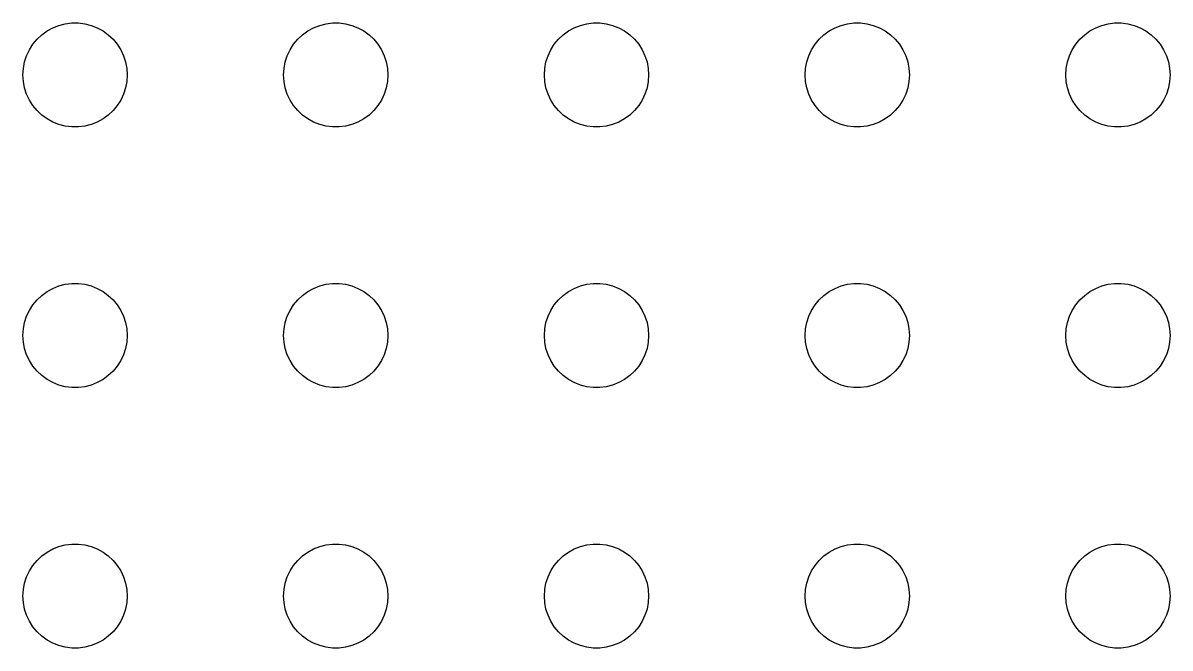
# Model space of a CAD drawing. Header units: metres. Extents: x -134 to 134, y 62 to 166.
# Drawn here: x -69 to -36, y 90 to 108 of the extents above; entities that cross this region are included whole.
import ezdxf

# ---------------------------------------------------------------- set-up
doc = ezdxf.new("R2010")
doc.units = ezdxf.units.M

msp = doc.modelspace()

# ---------------------------------------------------------------- linework, layer by layer
for p, q in [((-68.1387, 107.857), (-67.9635, 107.927)), ((-67.9635, 107.927), (-67.7811, 107.973)), ((-67.7811, 107.973), (-67.5942, 107.997)), ((-67.5942, 107.997), (-67.4058, 107.997)), ((-67.4058, 107.997), (-67.2189, 107.973)), ((-67.2189, 107.973), (-67.0365, 107.927)), ((-67.0365, 107.927), (-66.8613, 107.857)), ((-60.6387, 107.857), (-60.4635, 107.927)), ((-60.4635, 107.927), (-60.2811, 107.973)), ((-60.2811, 107.973), (-60.0942, 107.997)), ((-60.0942, 107.997), (-59.9058, 107.997)), ((-59.9058, 107.997), (-59.7189, 107.973)), ((-59.7189, 107.973), (-59.5365, 107.927)), ((-59.5365, 107.927), (-59.3613, 107.857)), ((-53.1387, 107.857), (-52.9635, 107.927)), ((-52.9635, 107.927), (-52.7811, 107.973)), ((-52.7811, 107.973), (-52.5942, 107.997)), ((-52.5942, 107.997), (-52.4058, 107.997)), ((-52.4058, 107.997), (-52.2189, 107.973)), ((-52.2189, 107.973), (-52.0365, 107.927)), ((-52.0365, 107.927), (-51.8613, 107.857)), ((-45.6387, 107.857), (-45.4635, 107.927)), ((-45.4635, 107.927), (-45.2811, 107.973)), ((-45.2811, 107.973), (-45.0942, 107.997)), ((-45.0942, 107.997), (-44.9058, 107.997)), ((-44.9058, 107.997), (-44.7189, 107.973)), ((-44.7189, 107.973), (-44.5365, 107.927)), ((-44.5365, 107.927), (-44.3613, 107.857)), ((-38.1387, 107.857), (-37.9635, 107.927)), ((-37.9635, 107.927), (-37.7811, 107.973)), ((-37.7811, 107.973), (-37.5942, 107.997)), ((-37.5942, 107.997), (-37.4058, 107.997)), ((-37.4058, 107.997), (-37.2189, 107.973)), ((-37.2189, 107.973), (-37.0365, 107.927)), ((-37.0365, 107.927), (-36.8613, 107.857)), ((-68.5934, 107.527), (-68.4561, 107.656)), ((-68.4561, 107.656), (-68.3037, 107.766)), ((-68.3037, 107.766), (-68.1387, 107.857)), ((-66.8613, 107.857), (-66.6963, 107.766)), ((-66.6963, 107.766), (-66.5439, 107.656)), ((-66.5439, 107.656), (-66.4065, 107.527)), ((-61.0934, 107.527), (-60.9561, 107.656)), ((-60.9561, 107.656), (-60.8037, 107.766)), ((-60.8037, 107.766), (-60.6387, 107.857)), ((-59.3613, 107.857), (-59.1963, 107.766)), ((-59.1963, 107.766), (-59.0439, 107.656)), ((-59.0439, 107.656), (-58.9065, 107.527)), ((-53.5934, 107.527), (-53.4561, 107.656)), ((-53.4561, 107.656), (-53.3037, 107.766)), ((-53.3037, 107.766), (-53.1387, 107.857)), ((-51.8613, 107.857), (-51.6963, 107.766)), ((-51.6963, 107.766), (-51.5439, 107.656)), ((-51.5439, 107.656), (-51.4065, 107.527)), ((-46.0934, 107.527), (-45.9561, 107.656)), ((-45.9561, 107.656), (-45.8037, 107.766)), ((-45.8037, 107.766), (-45.6387, 107.857)), ((-44.3613, 107.857), (-44.1963, 107.766)), ((-44.1963, 107.766), (-44.0439, 107.656)), ((-44.0439, 107.656), (-43.9065, 107.527)), ((-38.5934, 107.527), (-38.4561, 107.656)), ((-38.4561, 107.656), (-38.3037, 107.766)), ((-38.3037, 107.766), (-38.1387, 107.857)), ((-36.8613, 107.857), (-36.6963, 107.766)), ((-36.6963, 107.766), (-36.5439, 107.656)), ((-36.5439, 107.656), (-36.4065, 107.527)), ((-68.8145, 107.223), (-68.7135, 107.382)), ((-68.7135, 107.382), (-68.5934, 107.527)), ((-66.4065, 107.527), (-66.2865, 107.382)), ((-66.2865, 107.382), (-66.1855, 107.223)), ((-61.3145, 107.223), (-61.2135, 107.382)), ((-61.2135, 107.382), (-61.0934, 107.527)), ((-58.9065, 107.527), (-58.7865, 107.382)), ((-58.7865, 107.382), (-58.6855, 107.223)), ((-53.8145, 107.223), (-53.7135, 107.382)), ((-53.7135, 107.382), (-53.5934, 107.527)), ((-51.4065, 107.527), (-51.2865, 107.382)), ((-51.2865, 107.382), (-51.1855, 107.223)), ((-46.3145, 107.223), (-46.2135, 107.382)), ((-46.2135, 107.382), (-46.0934, 107.527)), ((-43.9065, 107.527), (-43.7865, 107.382)), ((-43.7865, 107.382), (-43.6855, 107.223)), ((-38.8145, 107.223), (-38.7135, 107.382)), ((-38.7135, 107.382), (-38.5934, 107.527)), ((-36.4065, 107.527), (-36.2865, 107.382)), ((-36.2865, 107.382), (-36.1855, 107.223)), ((-68.9529, 106.873), (-68.8947, 107.052)), ((-68.8947, 107.052), (-68.8145, 107.223)), ((-66.1855, 107.223), (-66.1053, 107.052)), ((-66.1053, 107.052), (-66.0471, 106.873)), ((-61.4529, 106.873), (-61.3947, 107.052)), ((-61.3947, 107.052), (-61.3145, 107.223)), ((-58.6855, 107.223), (-58.6053, 107.052)), ((-58.6053, 107.052), (-58.5471, 106.873)), ((-53.9529, 106.873), (-53.8947, 107.052)), ((-53.8947, 107.052), (-53.8145, 107.223)), ((-51.1855, 107.223), (-51.1053, 107.052)), ((-51.1053, 107.052), (-51.0471, 106.873)), ((-46.4529, 106.873), (-46.3947, 107.052)), ((-46.3947, 107.052), (-46.3145, 107.223)), ((-43.6855, 107.223), (-43.6053, 107.052)), ((-43.6053, 107.052), (-43.5471, 106.873)), ((-38.9529, 106.873), (-38.8947, 107.052)), ((-38.8947, 107.052), (-38.8145, 107.223)), ((-36.1855, 107.223), (-36.1053, 107.052)), ((-36.1053, 107.052), (-36.0471, 106.873)), ((-69, 106.5), (-68.9882, 106.688)), ((-68.9882, 106.688), (-68.9529, 106.873)), ((-66.0471, 106.873), (-66.0118, 106.688)), ((-66.0118, 106.688), (-66, 106.5)), ((-61.5, 106.5), (-61.4882, 106.688)), ((-61.4882, 106.688), (-61.4529, 106.873)), ((-58.5471, 106.873), (-58.5118, 106.688)), ((-58.5118, 106.688), (-58.5, 106.5)), ((-54, 106.5), (-53.9882, 106.688)), ((-53.9882, 106.688), (-53.9529, 106.873)), ((-51.0471, 106.873), (-51.0118, 106.688)), ((-51.0118, 106.688), (-51, 106.5)), ((-46.5, 106.5), (-46.4882, 106.688)), ((-46.4882, 106.688), (-46.4529, 106.873)), ((-43.5471, 106.873), (-43.5118, 106.688)), ((-43.5118, 106.688), (-43.5, 106.5)), ((-39, 106.5), (-38.9882, 106.688)), ((-38.9882, 106.688), (-38.9529, 106.873)), ((-36.0471, 106.873), (-36.0118, 106.688)), ((-36.0118, 106.688), (-36, 106.5)), ((-68.9882, 106.312), (-69, 106.5)), ((-68.9529, 106.127), (-68.9882, 106.312)), ((-66.0118, 106.312), (-66.0471, 106.127)), ((-66, 106.5), (-66.0118, 106.312)), ((-61.4882, 106.312), (-61.5, 106.5)), ((-61.4529, 106.127), (-61.4882, 106.312)), ((-58.5118, 106.312), (-58.5471, 106.127)), ((-58.5, 106.5), (-58.5118, 106.312)), ((-53.9882, 106.312), (-54, 106.5)), ((-53.9529, 106.127), (-53.9882, 106.312)), ((-51.0118, 106.312), (-51.0471, 106.127)), ((-51, 106.5), (-51.0118, 106.312)), ((-46.4882, 106.312), (-46.5, 106.5)), ((-46.4529, 106.127), (-46.4882, 106.312)), ((-43.5118, 106.312), (-43.5471, 106.127)), ((-43.5, 106.5), (-43.5118, 106.312)), ((-38.9882, 106.312), (-39, 106.5)), ((-38.9529, 106.127), (-38.9882, 106.312)), ((-36.0118, 106.312), (-36.0471, 106.127)), ((-36, 106.5), (-36.0118, 106.312)), ((-68.8947, 105.948), (-68.9529, 106.127)), ((-68.8145, 105.777), (-68.8947, 105.948)), ((-66.1053, 105.948), (-66.1855, 105.777)), ((-66.0471, 106.127), (-66.1053, 105.948)), ((-61.3947, 105.948), (-61.4529, 106.127)), ((-61.3145, 105.777), (-61.3947, 105.948)), ((-58.6053, 105.948), (-58.6855, 105.777)), ((-58.5471, 106.127), (-58.6053, 105.948)), ((-53.8947, 105.948), (-53.9529, 106.127)), ((-53.8145, 105.777), (-53.8947, 105.948)), ((-51.1053, 105.948), (-51.1855, 105.777)), ((-51.0471, 106.127), (-51.1053, 105.948)), ((-46.3947, 105.948), (-46.4529, 106.127)), ((-46.3145, 105.777), (-46.3947, 105.948)), ((-43.6053, 105.948), (-43.6855, 105.777)), ((-43.5471, 106.127), (-43.6053, 105.948)), ((-38.8947, 105.948), (-38.9529, 106.127)), ((-38.8145, 105.777), (-38.8947, 105.948)), ((-36.1053, 105.948), (-36.1855, 105.777)), ((-36.0471, 106.127), (-36.1053, 105.948)), ((-68.7135, 105.618), (-68.8145, 105.777)), ((-68.5934, 105.473), (-68.7135, 105.618)), ((-66.2865, 105.618), (-66.4065, 105.473)), ((-66.1855, 105.777), (-66.2865, 105.618)), ((-61.2135, 105.618), (-61.3145, 105.777)), ((-61.0934, 105.473), (-61.2135, 105.618)), ((-58.7865, 105.618), (-58.9065, 105.473)), ((-58.6855, 105.777), (-58.7865, 105.618)), ((-53.7135, 105.618), (-53.8145, 105.777)), ((-53.5934, 105.473), (-53.7135, 105.618)), ((-51.2865, 105.618), (-51.4065, 105.473)), ((-51.1855, 105.777), (-51.2865, 105.618)), ((-46.2135, 105.618), (-46.3145, 105.777)), ((-46.0934, 105.473), (-46.2135, 105.618)), ((-43.7865, 105.618), (-43.9065, 105.473)), ((-43.6855, 105.777), (-43.7865, 105.618)), ((-38.7135, 105.618), (-38.8145, 105.777)), ((-38.5934, 105.473), (-38.7135, 105.618)), ((-36.2865, 105.618), (-36.4065, 105.473)), ((-36.1855, 105.777), (-36.2865, 105.618)), ((-68.4561, 105.344), (-68.5934, 105.473)), ((-68.3037, 105.234), (-68.4561, 105.344)), ((-66.5439, 105.344), (-66.6963, 105.234)), ((-66.4065, 105.473), (-66.5439, 105.344)), ((-60.9561, 105.344), (-61.0934, 105.473)), ((-60.8037, 105.234), (-60.9561, 105.344)), ((-59.0439, 105.344), (-59.1963, 105.234)), ((-58.9065, 105.473), (-59.0439, 105.344)), ((-53.4561, 105.344), (-53.5934, 105.473)), ((-53.3037, 105.234), (-53.4561, 105.344)), ((-51.5439, 105.344), (-51.6963, 105.234)), ((-51.4065, 105.473), (-51.5439, 105.344)), ((-45.9561, 105.344), (-46.0934, 105.473)), ((-45.8037, 105.234), (-45.9561, 105.344)), ((-44.0439, 105.344), (-44.1963, 105.234)), ((-43.9065, 105.473), (-44.0439, 105.344)), ((-38.4561, 105.344), (-38.5934, 105.473)), ((-38.3037, 105.234), (-38.4561, 105.344)), ((-36.5439, 105.344), (-36.6963, 105.234)), ((-36.4065, 105.473), (-36.5439, 105.344)), ((-68.1387, 105.143), (-68.3037, 105.234)), ((-67.9635, 105.073), (-68.1387, 105.143)), ((-67.7811, 105.027), (-67.9635, 105.073)), ((-67.5942, 105.003), (-67.7811, 105.027)), ((-67.4058, 105.003), (-67.5942, 105.003)), ((-67.2189, 105.027), (-67.4058, 105.003)), ((-67.0365, 105.073), (-67.2189, 105.027)), ((-66.8613, 105.143), (-67.0365, 105.073)), ((-66.6963, 105.234), (-66.8613, 105.143)), ((-60.6387, 105.143), (-60.8037, 105.234)), ((-60.4635, 105.073), (-60.6387, 105.143)), ((-60.2811, 105.027), (-60.4635, 105.073)), ((-60.0942, 105.003), (-60.2811, 105.027)), ((-59.9058, 105.003), (-60.0942, 105.003)), ((-59.7189, 105.027), (-59.9058, 105.003)), ((-59.5365, 105.073), (-59.7189, 105.027)), ((-59.3613, 105.143), (-59.5365, 105.073)), ((-59.1963, 105.234), (-59.3613, 105.143)), ((-53.1387, 105.143), (-53.3037, 105.234)), ((-52.9635, 105.073), (-53.1387, 105.143)), ((-52.7811, 105.027), (-52.9635, 105.073)), ((-52.5942, 105.003), (-52.7811, 105.027)), ((-52.4058, 105.003), (-52.5942, 105.003)), ((-52.2189, 105.027), (-52.4058, 105.003)), ((-52.0365, 105.073), (-52.2189, 105.027)), ((-51.8613, 105.143), (-52.0365, 105.073)), ((-51.6963, 105.234), (-51.8613, 105.143)), ((-45.6387, 105.143), (-45.8037, 105.234)), ((-45.4635, 105.073), (-45.6387, 105.143)), ((-45.2811, 105.027), (-45.4635, 105.073)), ((-45.0942, 105.003), (-45.2811, 105.027)), ((-44.9058, 105.003), (-45.0942, 105.003)), ((-44.7189, 105.027), (-44.9058, 105.003)), ((-44.5365, 105.073), (-44.7189, 105.027)), ((-44.3613, 105.143), (-44.5365, 105.073)), ((-44.1963, 105.234), (-44.3613, 105.143)), ((-38.1387, 105.143), (-38.3037, 105.234)), ((-37.9635, 105.073), (-38.1387, 105.143)), ((-37.7811, 105.027), (-37.9635, 105.073)), ((-37.5942, 105.003), (-37.7811, 105.027)), ((-37.4058, 105.003), (-37.5942, 105.003)), ((-37.2189, 105.027), (-37.4058, 105.003)), ((-37.0365, 105.073), (-37.2189, 105.027)), ((-36.8613, 105.143), (-37.0365, 105.073)), ((-36.6963, 105.234), (-36.8613, 105.143)), ((-68.3037, 100.266), (-68.1387, 100.357)), ((-68.1387, 100.357), (-67.9635, 100.427)), ((-67.9635, 100.427), (-67.7811, 100.473)), ((-67.7811, 100.473), (-67.5942, 100.497)), ((-67.5942, 100.497), (-67.4058, 100.497)), ((-67.4058, 100.497), (-67.2189, 100.473)), ((-67.2189, 100.473), (-67.0365, 100.427)), ((-67.0365, 100.427), (-66.8613, 100.357)), ((-66.8613, 100.357), (-66.6963, 100.266)), ((-60.8037, 100.266), (-60.6387, 100.357)), ((-60.6387, 100.357), (-60.4635, 100.427)), ((-60.4635, 100.427), (-60.2811, 100.473)), ((-60.2811, 100.473), (-60.0942, 100.497)), ((-60.0942, 100.497), (-59.9058, 100.497)), ((-59.9058, 100.497), (-59.7189, 100.473)), ((-59.7189, 100.473), (-59.5365, 100.427)), ((-59.5365, 100.427), (-59.3613, 100.357)), ((-59.3613, 100.357), (-59.1963, 100.266)), ((-53.3037, 100.266), (-53.1387, 100.357)), ((-53.1387, 100.357), (-52.9635, 100.427)), ((-52.9635, 100.427), (-52.7811, 100.473)), ((-52.7811, 100.473), (-52.5942, 100.497)), ((-52.5942, 100.497), (-52.4058, 100.497)), ((-52.4058, 100.497), (-52.2189, 100.473)), ((-52.2189, 100.473), (-52.0365, 100.427)), ((-52.0365, 100.427), (-51.8613, 100.357)), ((-51.8613, 100.357), (-51.6963, 100.266)), ((-45.8037, 100.266), (-45.6387, 100.357)), ((-45.6387, 100.357), (-45.4635, 100.427)), ((-45.4635, 100.427), (-45.2811, 100.473)), ((-45.2811, 100.473), (-45.0942, 100.497)), ((-45.0942, 100.497), (-44.9058, 100.497)), ((-44.9058, 100.497), (-44.7189, 100.473)), ((-44.7189, 100.473), (-44.5365, 100.427)), ((-44.5365, 100.427), (-44.3613, 100.357)), ((-44.3613, 100.357), (-44.1963, 100.266)), ((-38.3037, 100.266), (-38.1387, 100.357)), ((-38.1387, 100.357), (-37.9635, 100.427)), ((-37.9635, 100.427), (-37.7811, 100.473)), ((-37.7811, 100.473), (-37.5942, 100.497)), ((-37.5942, 100.497), (-37.4058, 100.497)), ((-37.4058, 100.497), (-37.2189, 100.473)), ((-37.2189, 100.473), (-37.0365, 100.427)), ((-37.0365, 100.427), (-36.8613, 100.357)), ((-36.8613, 100.357), (-36.6963, 100.266)), ((-68.7135, 99.8817), (-68.5934, 100.027)), ((-68.5934, 100.027), (-68.4561, 100.156)), ((-68.4561, 100.156), (-68.3037, 100.266)), ((-66.6963, 100.266), (-66.5439, 100.156)), ((-66.5439, 100.156), (-66.4065, 100.027)), ((-66.4065, 100.027), (-66.2865, 99.8817)), ((-61.2135, 99.8817), (-61.0934, 100.027)), ((-61.0934, 100.027), (-60.9561, 100.156)), ((-60.9561, 100.156), (-60.8037, 100.266)), ((-59.1963, 100.266), (-59.0439, 100.156)), ((-59.0439, 100.156), (-58.9065, 100.027)), ((-58.9065, 100.027), (-58.7865, 99.8817)), ((-53.7135, 99.8817), (-53.5934, 100.027)), ((-53.5934, 100.027), (-53.4561, 100.156)), ((-53.4561, 100.156), (-53.3037, 100.266)), ((-51.6963, 100.266), (-51.5439, 100.156)), ((-51.5439, 100.156), (-51.4065, 100.027)), ((-51.4065, 100.027), (-51.2865, 99.8817)), ((-46.2135, 99.8817), (-46.0934, 100.027)), ((-46.0934, 100.027), (-45.9561, 100.156)), ((-45.9561, 100.156), (-45.8037, 100.266)), ((-44.1963, 100.266), (-44.0439, 100.156)), ((-44.0439, 100.156), (-43.9065, 100.027)), ((-43.9065, 100.027), (-43.7865, 99.8817)), ((-38.7135, 99.8817), (-38.5934, 100.027)), ((-38.5934, 100.027), (-38.4561, 100.156)), ((-38.4561, 100.156), (-38.3037, 100.266)), ((-36.6963, 100.266), (-36.5439, 100.156)), ((-36.5439, 100.156), (-36.4065, 100.027)), ((-36.4065, 100.027), (-36.2865, 99.8817)), ((-68.8947, 99.5522), (-68.8145, 99.7226)), ((-68.8145, 99.7226), (-68.7135, 99.8817)), ((-66.2865, 99.8817), (-66.1855, 99.7226)), ((-66.1855, 99.7226), (-66.1053, 99.5522)), ((-61.3947, 99.5522), (-61.3145, 99.7226)), ((-61.3145, 99.7226), (-61.2135, 99.8817)), ((-58.7865, 99.8817), (-58.6855, 99.7226)), ((-58.6855, 99.7226), (-58.6053, 99.5522)), ((-53.8947, 99.5522), (-53.8145, 99.7226)), ((-53.8145, 99.7226), (-53.7135, 99.8817)), ((-51.2865, 99.8817), (-51.1855, 99.7226)), ((-51.1855, 99.7226), (-51.1053, 99.5522)), ((-46.3947, 99.5522), (-46.3145, 99.7226)), ((-46.3145, 99.7226), (-46.2135, 99.8817)), ((-43.7865, 99.8817), (-43.6855, 99.7226)), ((-43.6855, 99.7226), (-43.6053, 99.5522)), ((-38.8947, 99.5522), (-38.8145, 99.7226)), ((-38.8145, 99.7226), (-38.7135, 99.8817)), ((-36.2865, 99.8817), (-36.1855, 99.7226)), ((-36.1855, 99.7226), (-36.1053, 99.5522)), ((-68.9882, 99.188), (-68.9529, 99.373)), ((-68.9529, 99.373), (-68.8947, 99.5522)), ((-66.1053, 99.5522), (-66.0471, 99.373)), ((-66.0471, 99.373), (-66.0118, 99.188)), ((-61.4882, 99.188), (-61.4529, 99.373)), ((-61.4529, 99.373), (-61.3947, 99.5522)), ((-58.6053, 99.5522), (-58.5471, 99.373)), ((-58.5471, 99.373), (-58.5118, 99.188)), ((-53.9882, 99.188), (-53.9529, 99.373)), ((-53.9529, 99.373), (-53.8947, 99.5522)), ((-51.1053, 99.5522), (-51.0471, 99.373)), ((-51.0471, 99.373), (-51.0118, 99.188)), ((-46.4882, 99.188), (-46.4529, 99.373)), ((-46.4529, 99.373), (-46.3947, 99.5522)), ((-43.6053, 99.5522), (-43.5471, 99.373)), ((-43.5471, 99.373), (-43.5118, 99.188)), ((-38.9882, 99.188), (-38.9529, 99.373)), ((-38.9529, 99.373), (-38.8947, 99.5522)), ((-36.1053, 99.5522), (-36.0471, 99.373)), ((-36.0471, 99.373), (-36.0118, 99.188)), ((-69, 99), (-68.9882, 99.188)), ((-68.9882, 98.812), (-69, 99)), ((-66.0118, 99.188), (-66, 99)), ((-66, 99), (-66.0118, 98.812)), ((-61.5, 99), (-61.4882, 99.188)), ((-61.4882, 98.812), (-61.5, 99)), ((-58.5118, 99.188), (-58.5, 99)), ((-58.5, 99), (-58.5118, 98.812)), ((-54, 99), (-53.9882, 99.188)), ((-53.9882, 98.812), (-54, 99)), ((-51.0118, 99.188), (-51, 99)), ((-51, 99), (-51.0118, 98.812)), ((-46.5, 99), (-46.4882, 99.188)), ((-46.4882, 98.812), (-46.5, 99)), ((-43.5118, 99.188), (-43.5, 99)), ((-43.5, 99), (-43.5118, 98.812)), ((-39, 99), (-38.9882, 99.188)), ((-38.9882, 98.812), (-39, 99)), ((-36.0118, 99.188), (-36, 99)), ((-36, 99), (-36.0118, 98.812)), ((-68.9529, 98.627), (-68.9882, 98.812)), ((-66.0118, 98.812), (-66.0471, 98.627)), ((-61.4529, 98.627), (-61.4882, 98.812)), ((-58.5118, 98.812), (-58.5471, 98.627)), ((-53.9529, 98.627), (-53.9882, 98.812)), ((-51.0118, 98.812), (-51.0471, 98.627)), ((-46.4529, 98.627), (-46.4882, 98.812)), ((-43.5118, 98.812), (-43.5471, 98.627)), ((-38.9529, 98.627), (-38.9882, 98.812)), ((-36.0118, 98.812), (-36.0471, 98.627)), ((-68.8947, 98.4478), (-68.9529, 98.627)), ((-68.8145, 98.2774), (-68.8947, 98.4478)), ((-66.1053, 98.4478), (-66.1855, 98.2774)), ((-66.0471, 98.627), (-66.1053, 98.4478)), ((-61.3947, 98.4478), (-61.4529, 98.627)), ((-61.3145, 98.2774), (-61.3947, 98.4478)), ((-58.6053, 98.4478), (-58.6855, 98.2774)), ((-58.5471, 98.627), (-58.6053, 98.4478)), ((-53.8947, 98.4478), (-53.9529, 98.627)), ((-53.8145, 98.2774), (-53.8947, 98.4478)), ((-51.1053, 98.4478), (-51.1855, 98.2774)), ((-51.0471, 98.627), (-51.1053, 98.4478)), ((-46.3947, 98.4478), (-46.4529, 98.627)), ((-46.3145, 98.2774), (-46.3947, 98.4478)), ((-43.6053, 98.4478), (-43.6855, 98.2774)), ((-43.5471, 98.627), (-43.6053, 98.4478)), ((-38.8947, 98.4478), (-38.9529, 98.627)), ((-38.8145, 98.2774), (-38.8947, 98.4478)), ((-36.1053, 98.4478), (-36.1855, 98.2774)), ((-36.0471, 98.627), (-36.1053, 98.4478)), ((-68.7135, 98.1183), (-68.8145, 98.2774)), ((-68.5934, 97.9732), (-68.7135, 98.1183)), ((-66.2865, 98.1183), (-66.4065, 97.9732)), ((-66.1855, 98.2774), (-66.2865, 98.1183)), ((-61.2135, 98.1183), (-61.3145, 98.2774)), ((-61.0934, 97.9732), (-61.2135, 98.1183)), ((-58.7865, 98.1183), (-58.9065, 97.9732)), ((-58.6855, 98.2774), (-58.7865, 98.1183)), ((-53.7135, 98.1183), (-53.8145, 98.2774)), ((-53.5934, 97.9732), (-53.7135, 98.1183)), ((-51.2865, 98.1183), (-51.4065, 97.9732)), ((-51.1855, 98.2774), (-51.2865, 98.1183)), ((-46.2135, 98.1183), (-46.3145, 98.2774)), ((-46.0934, 97.9732), (-46.2135, 98.1183)), ((-43.7865, 98.1183), (-43.9065, 97.9732)), ((-43.6855, 98.2774), (-43.7865, 98.1183)), ((-38.7135, 98.1183), (-38.8145, 98.2774)), ((-38.5934, 97.9732), (-38.7135, 98.1183)), ((-36.2865, 98.1183), (-36.4065, 97.9732)), ((-36.1855, 98.2774), (-36.2865, 98.1183)), ((-68.4561, 97.8442), (-68.5934, 97.9732)), ((-68.3037, 97.7335), (-68.4561, 97.8442)), ((-68.1387, 97.6428), (-68.3037, 97.7335)), ((-66.6963, 97.7335), (-66.8613, 97.6428)), ((-66.5439, 97.8442), (-66.6963, 97.7335)), ((-66.4065, 97.9732), (-66.5439, 97.8442)), ((-60.9561, 97.8442), (-61.0934, 97.9732)), ((-60.8037, 97.7335), (-60.9561, 97.8442)), ((-60.6387, 97.6428), (-60.8037, 97.7335)), ((-59.1963, 97.7335), (-59.3613, 97.6428)), ((-59.0439, 97.8442), (-59.1963, 97.7335)), ((-58.9065, 97.9732), (-59.0439, 97.8442)), ((-53.4561, 97.8442), (-53.5934, 97.9732)), ((-53.3037, 97.7335), (-53.4561, 97.8442)), ((-53.1387, 97.6428), (-53.3037, 97.7335)), ((-51.6963, 97.7335), (-51.8613, 97.6428)), ((-51.5439, 97.8442), (-51.6963, 97.7335)), ((-51.4065, 97.9732), (-51.5439, 97.8442)), ((-45.9561, 97.8442), (-46.0934, 97.9732)), ((-45.8037, 97.7335), (-45.9561, 97.8442)), ((-45.6387, 97.6428), (-45.8037, 97.7335)), ((-44.1963, 97.7335), (-44.3613, 97.6428)), ((-44.0439, 97.8442), (-44.1963, 97.7335)), ((-43.9065, 97.9732), (-44.0439, 97.8442)), ((-38.4561, 97.8442), (-38.5934, 97.9732)), ((-38.3037, 97.7335), (-38.4561, 97.8442)), ((-38.1387, 97.6428), (-38.3037, 97.7335)), ((-36.6963, 97.7335), (-36.8613, 97.6428)), ((-36.5439, 97.8442), (-36.6963, 97.7335)), ((-36.4065, 97.9732), (-36.5439, 97.8442)), ((-67.9635, 97.5734), (-68.1387, 97.6428)), ((-67.7811, 97.5266), (-67.9635, 97.5734)), ((-67.5942, 97.503), (-67.7811, 97.5266)), ((-67.4058, 97.503), (-67.5942, 97.503)), ((-67.2189, 97.5266), (-67.4058, 97.503)), ((-67.0365, 97.5734), (-67.2189, 97.5266)), ((-66.8613, 97.6428), (-67.0365, 97.5734)), ((-60.4635, 97.5734), (-60.6387, 97.6428)), ((-60.2811, 97.5266), (-60.4635, 97.5734)), ((-60.0942, 97.503), (-60.2811, 97.5266)), ((-59.9058, 97.503), (-60.0942, 97.503)), ((-59.7189, 97.5266), (-59.9058, 97.503)), ((-59.5365, 97.5734), (-59.7189, 97.5266)), ((-59.3613, 97.6428), (-59.5365, 97.5734)), ((-52.9635, 97.5734), (-53.1387, 97.6428)), ((-52.7811, 97.5266), (-52.9635, 97.5734)), ((-52.5942, 97.503), (-52.7811, 97.5266)), ((-52.4058, 97.503), (-52.5942, 97.503)), ((-52.2189, 97.5266), (-52.4058, 97.503)), ((-52.0365, 97.5734), (-52.2189, 97.5266)), ((-51.8613, 97.6428), (-52.0365, 97.5734)), ((-45.4635, 97.5734), (-45.6387, 97.6428)), ((-45.2811, 97.5266), (-45.4635, 97.5734)), ((-45.0942, 97.503), (-45.2811, 97.5266)), ((-44.9058, 97.503), (-45.0942, 97.503)), ((-44.7189, 97.5266), (-44.9058, 97.503)), ((-44.5365, 97.5734), (-44.7189, 97.5266)), ((-44.3613, 97.6428), (-44.5365, 97.5734)), ((-37.9635, 97.5734), (-38.1387, 97.6428)), ((-37.7811, 97.5266), (-37.9635, 97.5734)), ((-37.5942, 97.503), (-37.7811, 97.5266)), ((-37.4058, 97.503), (-37.5942, 97.503)), ((-37.2189, 97.5266), (-37.4058, 97.503)), ((-37.0365, 97.5734), (-37.2189, 97.5266)), ((-36.8613, 97.6428), (-37.0365, 97.5734)), ((-68.4561, 92.6558), (-68.3037, 92.7665)), ((-68.3037, 92.7665), (-68.1387, 92.8573)), ((-68.1387, 92.8573), (-67.9635, 92.9266)), ((-67.9635, 92.9266), (-67.7811, 92.9734)), ((-67.7811, 92.9734), (-67.5942, 92.997)), ((-67.5942, 92.997), (-67.4058, 92.997)), ((-67.4058, 92.997), (-67.2189, 92.9734)), ((-67.2189, 92.9734), (-67.0365, 92.9266)), ((-67.0365, 92.9266), (-66.8613, 92.8573)), ((-66.8613, 92.8573), (-66.6963, 92.7665)), ((-66.6963, 92.7665), (-66.5439, 92.6558)), ((-60.9561, 92.6558), (-60.8037, 92.7665)), ((-60.8037, 92.7665), (-60.6387, 92.8573)), ((-60.6387, 92.8573), (-60.4635, 92.9266)), ((-60.4635, 92.9266), (-60.2811, 92.9734)), ((-60.2811, 92.9734), (-60.0942, 92.997)), ((-60.0942, 92.997), (-59.9058, 92.997)), ((-59.9058, 92.997), (-59.7189, 92.9734)), ((-59.7189, 92.9734), (-59.5365, 92.9266)), ((-59.5365, 92.9266), (-59.3613, 92.8573)), ((-59.3613, 92.8573), (-59.1963, 92.7665)), ((-59.1963, 92.7665), (-59.0439, 92.6558)), ((-53.4561, 92.6558), (-53.3037, 92.7665)), ((-53.3037, 92.7665), (-53.1387, 92.8573)), ((-53.1387, 92.8573), (-52.9635, 92.9266)), ((-52.9635, 92.9266), (-52.7811, 92.9734)), ((-52.7811, 92.9734), (-52.5942, 92.997)), ((-52.5942, 92.997), (-52.4058, 92.997)), ((-52.4058, 92.997), (-52.2189, 92.9734)), ((-52.2189, 92.9734), (-52.0365, 92.9266)), ((-52.0365, 92.9266), (-51.8613, 92.8573)), ((-51.8613, 92.8573), (-51.6963, 92.7665)), ((-51.6963, 92.7665), (-51.5439, 92.6558)), ((-45.9561, 92.6558), (-45.8037, 92.7665)), ((-45.8037, 92.7665), (-45.6387, 92.8573)), ((-45.6387, 92.8573), (-45.4635, 92.9266)), ((-45.4635, 92.9266), (-45.2811, 92.9734)), ((-45.2811, 92.9734), (-45.0942, 92.997)), ((-45.0942, 92.997), (-44.9058, 92.997)), ((-44.9058, 92.997), (-44.7189, 92.9734)), ((-44.7189, 92.9734), (-44.5365, 92.9266)), ((-44.5365, 92.9266), (-44.3613, 92.8573)), ((-44.3613, 92.8573), (-44.1963, 92.7665)), ((-44.1963, 92.7665), (-44.0439, 92.6558)), ((-38.4561, 92.6558), (-38.3037, 92.7665)), ((-38.3037, 92.7665), (-38.1387, 92.8573)), ((-38.1387, 92.8573), (-37.9635, 92.9266)), ((-37.9635, 92.9266), (-37.7811, 92.9734)), ((-37.7811, 92.9734), (-37.5942, 92.997)), ((-37.5942, 92.997), (-37.4058, 92.997)), ((-37.4058, 92.997), (-37.2189, 92.9734)), ((-37.2189, 92.9734), (-37.0365, 92.9266)), ((-37.0365, 92.9266), (-36.8613, 92.8573)), ((-36.8613, 92.8573), (-36.6963, 92.7665)), ((-36.6963, 92.7665), (-36.5439, 92.6558)), ((-68.7135, 92.3817), (-68.5934, 92.5268)), ((-68.5934, 92.5268), (-68.4561, 92.6558)), ((-66.5439, 92.6558), (-66.4065, 92.5268)), ((-66.4065, 92.5268), (-66.2865, 92.3817)), ((-61.2135, 92.3817), (-61.0934, 92.5268)), ((-61.0934, 92.5268), (-60.9561, 92.6558)), ((-59.0439, 92.6558), (-58.9065, 92.5268)), ((-58.9065, 92.5268), (-58.7865, 92.3817)), ((-53.7135, 92.3817), (-53.5934, 92.5268)), ((-53.5934, 92.5268), (-53.4561, 92.6558)), ((-51.5439, 92.6558), (-51.4065, 92.5268)), ((-51.4065, 92.5268), (-51.2865, 92.3817)), ((-46.2135, 92.3817), (-46.0934, 92.5268)), ((-46.0934, 92.5268), (-45.9561, 92.6558)), ((-44.0439, 92.6558), (-43.9065, 92.5268)), ((-43.9065, 92.5268), (-43.7865, 92.3817)), ((-38.7135, 92.3817), (-38.5934, 92.5268)), ((-38.5934, 92.5268), (-38.4561, 92.6558)), ((-36.5439, 92.6558), (-36.4065, 92.5268)), ((-36.4065, 92.5268), (-36.2865, 92.3817)), ((-68.8947, 92.0522), (-68.8145, 92.2226)), ((-68.8145, 92.2226), (-68.7135, 92.3817)), ((-66.2865, 92.3817), (-66.1855, 92.2226)), ((-66.1855, 92.2226), (-66.1053, 92.0522)), ((-61.3947, 92.0522), (-61.3145, 92.2226)), ((-61.3145, 92.2226), (-61.2135, 92.3817)), ((-58.7865, 92.3817), (-58.6855, 92.2226)), ((-58.6855, 92.2226), (-58.6053, 92.0522)), ((-53.8947, 92.0522), (-53.8145, 92.2226)), ((-53.8145, 92.2226), (-53.7135, 92.3817)), ((-51.2865, 92.3817), (-51.1855, 92.2226)), ((-51.1855, 92.2226), (-51.1053, 92.0522)), ((-46.3947, 92.0522), (-46.3145, 92.2226)), ((-46.3145, 92.2226), (-46.2135, 92.3817)), ((-43.7865, 92.3817), (-43.6855, 92.2226)), ((-43.6855, 92.2226), (-43.6053, 92.0522)), ((-38.8947, 92.0522), (-38.8145, 92.2226)), ((-38.8145, 92.2226), (-38.7135, 92.3817)), ((-36.2865, 92.3817), (-36.1855, 92.2226)), ((-36.1855, 92.2226), (-36.1053, 92.0522)), ((-68.9882, 91.688), (-68.9529, 91.873)), ((-68.9529, 91.873), (-68.8947, 92.0522)), ((-66.1053, 92.0522), (-66.0471, 91.873)), ((-66.0471, 91.873), (-66.0118, 91.688)), ((-61.4882, 91.688), (-61.4529, 91.873)), ((-61.4529, 91.873), (-61.3947, 92.0522)), ((-58.6053, 92.0522), (-58.5471, 91.873)), ((-58.5471, 91.873), (-58.5118, 91.688)), ((-53.9882, 91.688), (-53.9529, 91.873)), ((-53.9529, 91.873), (-53.8947, 92.0522)), ((-51.1053, 92.0522), (-51.0471, 91.873)), ((-51.0471, 91.873), (-51.0118, 91.688)), ((-46.4882, 91.688), (-46.4529, 91.873)), ((-46.4529, 91.873), (-46.3947, 92.0522)), ((-43.6053, 92.0522), (-43.5471, 91.873)), ((-43.5471, 91.873), (-43.5118, 91.688)), ((-38.9882, 91.688), (-38.9529, 91.873)), ((-38.9529, 91.873), (-38.8947, 92.0522)), ((-36.1053, 92.0522), (-36.0471, 91.873)), ((-36.0471, 91.873), (-36.0118, 91.688)), ((-69, 91.5), (-68.9882, 91.688)), ((-68.9882, 91.312), (-69, 91.5)), ((-66.0118, 91.688), (-66, 91.5)), ((-66, 91.5), (-66.0118, 91.312)), ((-61.5, 91.5), (-61.4882, 91.688)), ((-61.4882, 91.312), (-61.5, 91.5)), ((-58.5118, 91.688), (-58.5, 91.5)), ((-58.5, 91.5), (-58.5118, 91.312)), ((-54, 91.5), (-53.9882, 91.688)), ((-53.9882, 91.312), (-54, 91.5)), ((-51.0118, 91.688), (-51, 91.5)), ((-51, 91.5), (-51.0118, 91.312)), ((-46.5, 91.5), (-46.4882, 91.688)), ((-46.4882, 91.312), (-46.5, 91.5)), ((-43.5118, 91.688), (-43.5, 91.5)), ((-43.5, 91.5), (-43.5118, 91.312)), ((-39, 91.5), (-38.9882, 91.688)), ((-38.9882, 91.312), (-39, 91.5)), ((-36.0118, 91.688), (-36, 91.5)), ((-36, 91.5), (-36.0118, 91.312)), ((-68.9529, 91.127), (-68.9882, 91.312)), ((-68.8947, 90.9478), (-68.9529, 91.127)), ((-66.0471, 91.127), (-66.1053, 90.9478)), ((-66.0118, 91.312), (-66.0471, 91.127)), ((-61.4529, 91.127), (-61.4882, 91.312)), ((-61.3947, 90.9478), (-61.4529, 91.127)), ((-58.5471, 91.127), (-58.6053, 90.9478)), ((-58.5118, 91.312), (-58.5471, 91.127)), ((-53.9529, 91.127), (-53.9882, 91.312)), ((-53.8947, 90.9478), (-53.9529, 91.127)), ((-51.0471, 91.127), (-51.1053, 90.9478)), ((-51.0118, 91.312), (-51.0471, 91.127)), ((-46.4529, 91.127), (-46.4882, 91.312)), ((-46.3947, 90.9478), (-46.4529, 91.127)), ((-43.5471, 91.127), (-43.6053, 90.9478)), ((-43.5118, 91.312), (-43.5471, 91.127)), ((-38.9529, 91.127), (-38.9882, 91.312)), ((-38.8947, 90.9478), (-38.9529, 91.127)), ((-36.0471, 91.127), (-36.1053, 90.9478)), ((-36.0118, 91.312), (-36.0471, 91.127)), ((-68.8145, 90.7774), (-68.8947, 90.9478)), ((-68.7135, 90.6183), (-68.8145, 90.7774)), ((-66.1855, 90.7774), (-66.2865, 90.6183)), ((-66.1053, 90.9478), (-66.1855, 90.7774)), ((-61.3145, 90.7774), (-61.3947, 90.9478)), ((-61.2135, 90.6183), (-61.3145, 90.7774)), ((-58.6855, 90.7774), (-58.7865, 90.6183)), ((-58.6053, 90.9478), (-58.6855, 90.7774)), ((-53.8145, 90.7774), (-53.8947, 90.9478)), ((-53.7135, 90.6183), (-53.8145, 90.7774)), ((-51.1855, 90.7774), (-51.2865, 90.6183)), ((-51.1053, 90.9478), (-51.1855, 90.7774)), ((-46.3145, 90.7774), (-46.3947, 90.9478)), ((-46.2135, 90.6183), (-46.3145, 90.7774)), ((-43.6855, 90.7774), (-43.7865, 90.6183)), ((-43.6053, 90.9478), (-43.6855, 90.7774)), ((-38.8145, 90.7774), (-38.8947, 90.9478)), ((-38.7135, 90.6183), (-38.8145, 90.7774)), ((-36.1855, 90.7774), (-36.2865, 90.6183)), ((-36.1053, 90.9478), (-36.1855, 90.7774)), ((-68.5934, 90.4732), (-68.7135, 90.6183)), ((-68.4561, 90.3442), (-68.5934, 90.4732)), ((-66.4065, 90.4732), (-66.5439, 90.3442)), ((-66.2865, 90.6183), (-66.4065, 90.4732)), ((-61.0934, 90.4732), (-61.2135, 90.6183)), ((-60.9561, 90.3442), (-61.0934, 90.4732)), ((-58.9065, 90.4732), (-59.0439, 90.3442)), ((-58.7865, 90.6183), (-58.9065, 90.4732)), ((-53.5934, 90.4732), (-53.7135, 90.6183)), ((-53.4561, 90.3442), (-53.5934, 90.4732)), ((-51.4065, 90.4732), (-51.5439, 90.3442)), ((-51.2865, 90.6183), (-51.4065, 90.4732)), ((-46.0934, 90.4732), (-46.2135, 90.6183)), ((-45.9561, 90.3442), (-46.0934, 90.4732)), ((-43.9065, 90.4732), (-44.0439, 90.3442)), ((-43.7865, 90.6183), (-43.9065, 90.4732)), ((-38.5934, 90.4732), (-38.7135, 90.6183)), ((-38.4561, 90.3442), (-38.5934, 90.4732)), ((-36.4065, 90.4732), (-36.5439, 90.3442)), ((-36.2865, 90.6183), (-36.4065, 90.4732)), ((-68.3037, 90.2335), (-68.4561, 90.3442)), ((-68.1387, 90.1428), (-68.3037, 90.2335)), ((-67.9635, 90.0734), (-68.1387, 90.1428)), ((-66.8613, 90.1428), (-67.0365, 90.0734)), ((-66.6963, 90.2335), (-66.8613, 90.1428)), ((-66.5439, 90.3442), (-66.6963, 90.2335)), ((-60.8037, 90.2335), (-60.9561, 90.3442)), ((-60.6387, 90.1428), (-60.8037, 90.2335)), ((-60.4635, 90.0734), (-60.6387, 90.1428)), ((-59.3613, 90.1428), (-59.5365, 90.0734)), ((-59.1963, 90.2335), (-59.3613, 90.1428)), ((-59.0439, 90.3442), (-59.1963, 90.2335)), ((-53.3037, 90.2335), (-53.4561, 90.3442)), ((-53.1387, 90.1428), (-53.3037, 90.2335)), ((-52.9635, 90.0734), (-53.1387, 90.1428)), ((-51.8613, 90.1428), (-52.0365, 90.0734)), ((-51.6963, 90.2335), (-51.8613, 90.1428)), ((-51.5439, 90.3442), (-51.6963, 90.2335)), ((-45.8037, 90.2335), (-45.9561, 90.3442)), ((-45.6387, 90.1428), (-45.8037, 90.2335)), ((-45.4635, 90.0734), (-45.6387, 90.1428)), ((-44.3613, 90.1428), (-44.5365, 90.0734)), ((-44.1963, 90.2335), (-44.3613, 90.1428)), ((-44.0439, 90.3442), (-44.1963, 90.2335)), ((-38.3037, 90.2335), (-38.4561, 90.3442)), ((-38.1387, 90.1428), (-38.3037, 90.2335)), ((-37.9635, 90.0734), (-38.1387, 90.1428)), ((-36.8613, 90.1428), (-37.0365, 90.0734)), ((-36.6963, 90.2335), (-36.8613, 90.1428)), ((-36.5439, 90.3442), (-36.6963, 90.2335)), ((-67.7811, 90.0266), (-67.9635, 90.0734)), ((-67.5942, 90.003), (-67.7811, 90.0266)), ((-67.4058, 90.003), (-67.5942, 90.003)), ((-67.2189, 90.0266), (-67.4058, 90.003)), ((-67.0365, 90.0734), (-67.2189, 90.0266)), ((-60.2811, 90.0266), (-60.4635, 90.0734)), ((-60.0942, 90.003), (-60.2811, 90.0266)), ((-59.9058, 90.003), (-60.0942, 90.003)), ((-59.7189, 90.0266), (-59.9058, 90.003)), ((-59.5365, 90.0734), (-59.7189, 90.0266)), ((-52.7811, 90.0266), (-52.9635, 90.0734)), ((-52.5942, 90.003), (-52.7811, 90.0266)), ((-52.4058, 90.003), (-52.5942, 90.003)), ((-52.2189, 90.0266), (-52.4058, 90.003)), ((-52.0365, 90.0734), (-52.2189, 90.0266)), ((-45.2811, 90.0266), (-45.4635, 90.0734)), ((-45.0942, 90.003), (-45.2811, 90.0266)), ((-44.9058, 90.003), (-45.0942, 90.003)), ((-44.7189, 90.0266), (-44.9058, 90.003)), ((-44.5365, 90.0734), (-44.7189, 90.0266)), ((-37.7811, 90.0266), (-37.9635, 90.0734)), ((-37.5942, 90.003), (-37.7811, 90.0266)), ((-37.4058, 90.003), (-37.5942, 90.003)), ((-37.2189, 90.0266), (-37.4058, 90.003)), ((-37.0365, 90.0734), (-37.2189, 90.0266))]:
    msp.add_line(p, q)

doc.saveas('drawing.dxf')
